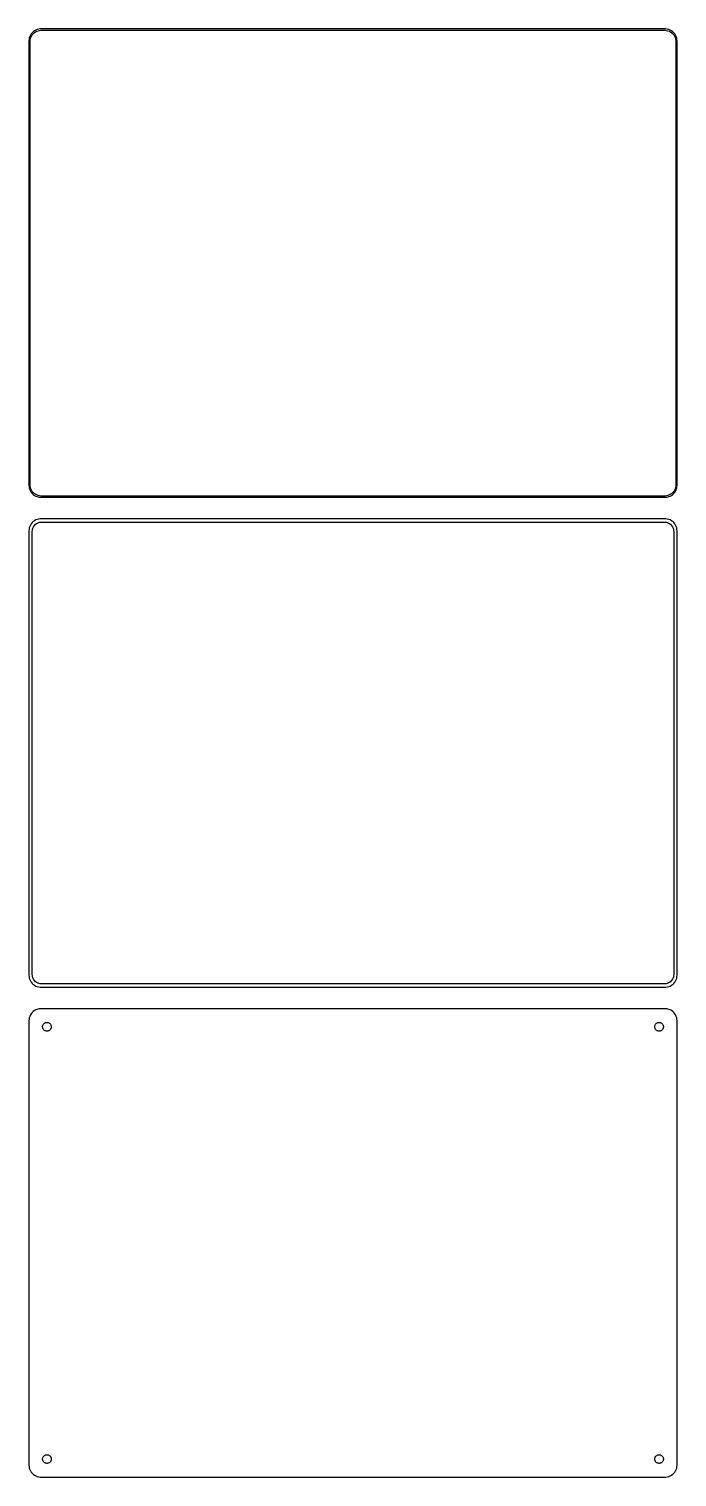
# Model space of a CAD drawing. Header units: metres. Extents: x -135 to 135, y 311 to 913.
import ezdxf

# ---------------------------------------------------------------- set-up
doc = ezdxf.new("R2010")
doc.units = ezdxf.units.M

msp = doc.modelspace()

# ---------------------------------------------------------------- linework, layer by layer
for p, q in [((-134.382, 910.909), (-134.649, 910.341)), ((-134.045, 911.439), (-134.382, 910.909)), ((-134.166, 909.999), (-133.912, 910.538)), ((-133.645, 911.923), (-134.045, 911.439)), ((-133.912, 910.538), (-133.593, 911.042)), ((-133.187, 912.353), (-133.645, 911.923)), ((-133.593, 911.042), (-133.213, 911.502)), ((-133.213, 911.502), (-132.778, 911.91)), ((-132.679, 912.722), (-133.187, 912.353)), ((-132.778, 911.91), (-132.295, 912.261)), ((-132.129, 913.024), (-132.679, 912.722)), ((-132.295, 912.261), (-131.772, 912.548)), ((-131.545, 913.255), (-132.129, 913.024)), ((-131.772, 912.548), (-131.218, 912.768)), ((-130.937, 913.411), (-131.545, 913.255)), ((-131.218, 912.768), (-130.64, 912.916)), ((-130.314, 913.49), (-130.937, 913.411)), ((-130.64, 912.916), (-130.048, 912.991)), ((130.314, 913.49), (-130.314, 913.49)), ((-130.048, 912.991), (130.048, 912.991)), ((130.048, 912.991), (130.64, 912.916)), ((130.937, 913.411), (130.314, 913.49)), ((130.64, 912.916), (131.218, 912.768)), ((131.545, 913.255), (130.937, 913.411)), ((131.218, 912.768), (131.772, 912.548)), ((132.129, 913.024), (131.545, 913.255)), ((131.772, 912.548), (132.295, 912.261)), ((132.679, 912.722), (132.129, 913.024)), ((132.295, 912.261), (132.778, 911.91)), ((133.187, 912.353), (132.679, 912.722)), ((132.778, 911.91), (133.213, 911.502)), ((133.645, 911.923), (133.187, 912.353)), ((133.213, 911.502), (133.593, 911.042)), ((133.593, 911.042), (133.912, 910.538)), ((134.045, 911.439), (133.645, 911.923)), ((133.912, 910.538), (134.166, 909.999)), ((134.382, 910.909), (134.045, 911.439)), ((134.649, 910.341), (134.382, 910.909)), ((-134.961, 909.127), (-135, 908.5)), ((-135, 908.5), (-135, 723.5)), ((-134.843, 909.743), (-134.961, 909.127)), ((-134.649, 910.341), (-134.843, 909.743)), ((-134.5, 908.25), (-134.463, 908.845)), ((-134.5, 723.75), (-134.5, 908.25)), ((-134.463, 908.845), (-134.351, 909.431)), ((-134.351, 909.431), (-134.166, 909.999)), ((134.166, 909.999), (134.351, 909.431)), ((134.351, 909.431), (134.463, 908.845)), ((134.463, 908.845), (134.5, 908.25)), ((134.5, 908.25), (134.5, 723.75)), ((134.843, 909.743), (134.649, 910.341)), ((134.961, 909.127), (134.843, 909.743)), ((135, 908.5), (134.961, 909.127)), ((135, 723.5), (135, 908.5)), ((-134.463, 723.155), (-134.5, 723.75)), ((134.5, 723.75), (134.463, 723.155)), ((-135, 723.5), (-134.961, 722.873)), ((-134.961, 722.873), (-134.843, 722.257)), ((-134.843, 722.257), (-134.649, 721.659)), ((-134.649, 721.659), (-134.382, 721.091)), ((-134.351, 722.569), (-134.463, 723.155)), ((-134.382, 721.091), (-134.045, 720.561)), ((-134.166, 722.001), (-134.351, 722.569)), ((-133.912, 721.462), (-134.166, 722.001)), ((-134.045, 720.561), (-133.645, 720.077)), ((-133.593, 720.958), (-133.912, 721.462)), ((-133.645, 720.077), (-133.187, 719.647)), ((-133.213, 720.498), (-133.593, 720.958)), ((-132.778, 720.09), (-133.213, 720.498)), ((-133.187, 719.647), (-132.679, 719.278)), ((-132.295, 719.739), (-132.778, 720.09)), ((-132.679, 719.278), (-132.129, 718.976)), ((-131.772, 719.452), (-132.295, 719.739)), ((-132.129, 718.976), (-131.545, 718.745)), ((-131.218, 719.232), (-131.772, 719.452)), ((-131.545, 718.745), (-130.937, 718.589)), ((-130.64, 719.084), (-131.218, 719.232)), ((-130.937, 718.589), (-130.314, 718.51)), ((-130.048, 719.009), (-130.64, 719.084)), ((-130.314, 718.51), (130.314, 718.51)), ((130.048, 719.009), (-130.048, 719.009)), ((130.64, 719.084), (130.048, 719.009)), ((130.314, 718.51), (130.937, 718.589)), ((131.218, 719.232), (130.64, 719.084)), ((130.937, 718.589), (131.545, 718.745)), ((131.772, 719.452), (131.218, 719.232)), ((131.545, 718.745), (132.129, 718.976)), ((132.295, 719.739), (131.772, 719.452)), ((132.129, 718.976), (132.679, 719.278)), ((132.778, 720.09), (132.295, 719.739)), ((132.679, 719.278), (133.187, 719.647)), ((133.213, 720.498), (132.778, 720.09)), ((133.187, 719.647), (133.645, 720.077)), ((133.593, 720.958), (133.213, 720.498)), ((133.912, 721.462), (133.593, 720.958)), ((133.645, 720.077), (134.045, 720.561)), ((134.166, 722.001), (133.912, 721.462)), ((134.045, 720.561), (134.382, 721.091)), ((134.351, 722.569), (134.166, 722.001)), ((134.463, 723.155), (134.351, 722.569)), ((134.382, 721.091), (134.649, 721.659)), ((134.649, 721.659), (134.843, 722.257)), ((134.843, 722.257), (134.961, 722.873)), ((134.961, 722.873), (135, 723.5)), ((-134.843, 705.743), (-134.961, 705.127)), ((-134.649, 706.341), (-134.843, 705.743)), ((-134.382, 706.909), (-134.649, 706.341)), ((-134.045, 707.439), (-134.382, 706.909)), ((-133.645, 707.923), (-134.045, 707.439)), ((-133.187, 708.353), (-133.645, 707.923)), ((-133.498, 705.212), (-133.348, 705.674)), ((-133.348, 705.674), (-133.141, 706.114)), ((-132.679, 708.722), (-133.187, 708.353)), ((-133.141, 706.114), (-132.88, 706.524)), ((-132.88, 706.524), (-132.571, 706.899)), ((-132.129, 709.024), (-132.679, 708.722)), ((-132.571, 706.899), (-132.216, 707.231)), ((-132.216, 707.231), (-131.823, 707.517)), ((-131.545, 709.255), (-132.129, 709.024)), ((-131.823, 707.517), (-131.398, 707.751)), ((-130.937, 709.411), (-131.545, 709.255)), ((-131.398, 707.751), (-130.946, 707.93)), ((-130.946, 707.93), (-130.475, 708.051)), ((-130.314, 709.49), (-130.937, 709.411)), ((-130.475, 708.051), (-129.993, 708.112)), ((130.314, 709.49), (-130.314, 709.49)), ((-129.993, 708.112), (129.993, 708.112)), ((129.993, 708.112), (130.475, 708.051)), ((130.937, 709.411), (130.314, 709.49)), ((130.475, 708.051), (130.946, 707.93)), ((131.545, 709.255), (130.937, 709.411)), ((130.946, 707.93), (131.398, 707.751)), ((131.398, 707.751), (131.823, 707.517)), ((132.129, 709.024), (131.545, 709.255)), ((131.823, 707.517), (132.216, 707.231)), ((132.679, 708.722), (132.129, 709.024)), ((132.216, 707.231), (132.571, 706.899)), ((132.571, 706.899), (132.88, 706.524)), ((133.187, 708.353), (132.679, 708.722)), ((132.88, 706.524), (133.141, 706.114)), ((133.141, 706.114), (133.348, 705.674)), ((133.645, 707.923), (133.187, 708.353)), ((133.348, 705.674), (133.498, 705.212)), ((134.045, 707.439), (133.645, 707.923)), ((134.382, 706.909), (134.045, 707.439)), ((134.649, 706.341), (134.382, 706.909)), ((134.843, 705.743), (134.649, 706.341)), ((134.961, 705.127), (134.843, 705.743)), ((-134.961, 705.127), (-135, 704.5)), ((-135, 704.5), (-135, 519.5)), ((-133.619, 704.25), (-133.589, 704.735)), ((-133.619, 519.75), (-133.619, 704.25)), ((-133.589, 704.735), (-133.498, 705.212)), ((133.498, 705.212), (133.589, 704.735)), ((133.589, 704.735), (133.619, 704.25)), ((133.619, 704.25), (133.619, 519.75)), ((135, 704.5), (134.961, 705.127)), ((135, 519.5), (135, 704.5)), ((-135, 519.5), (-134.961, 518.873)), ((-134.961, 518.873), (-134.843, 518.257)), ((-133.589, 519.265), (-133.619, 519.75)), ((-133.498, 518.788), (-133.589, 519.265)), ((-133.348, 518.326), (-133.498, 518.788)), ((133.498, 518.788), (133.348, 518.326)), ((133.589, 519.265), (133.498, 518.788)), ((133.619, 519.75), (133.589, 519.265)), ((134.843, 518.257), (134.961, 518.873)), ((134.961, 518.873), (135, 519.5)), ((-134.843, 518.257), (-134.649, 517.659)), ((-134.649, 517.659), (-134.382, 517.091)), ((-134.382, 517.091), (-134.045, 516.561)), ((-134.045, 516.561), (-133.645, 516.077)), ((-133.645, 516.077), (-133.187, 515.647)), ((-133.141, 517.886), (-133.348, 518.326)), ((-133.187, 515.647), (-132.679, 515.278)), ((-132.88, 517.476), (-133.141, 517.886)), ((-132.571, 517.101), (-132.88, 517.476)), ((-132.679, 515.278), (-132.129, 514.976)), ((-132.216, 516.769), (-132.571, 517.101)), ((-131.823, 516.483), (-132.216, 516.769)), ((-132.129, 514.976), (-131.545, 514.745)), ((-131.398, 516.249), (-131.823, 516.483)), ((-131.545, 514.745), (-130.937, 514.589)), ((-130.946, 516.07), (-131.398, 516.249)), ((-130.475, 515.949), (-130.946, 516.07)), ((-130.937, 514.589), (-130.314, 514.51)), ((-129.993, 515.888), (-130.475, 515.949)), ((-130.314, 514.51), (130.314, 514.51)), ((129.993, 515.888), (-129.993, 515.888)), ((130.475, 515.949), (129.993, 515.888)), ((130.314, 514.51), (130.937, 514.589)), ((130.946, 516.07), (130.475, 515.949)), ((130.937, 514.589), (131.545, 514.745)), ((131.398, 516.249), (130.946, 516.07)), ((131.823, 516.483), (131.398, 516.249)), ((131.545, 514.745), (132.129, 514.976)), ((132.216, 516.769), (131.823, 516.483)), ((132.129, 514.976), (132.679, 515.278)), ((132.571, 517.101), (132.216, 516.769)), ((132.88, 517.476), (132.571, 517.101)), ((132.679, 515.278), (133.187, 515.647)), ((133.141, 517.886), (132.88, 517.476)), ((133.348, 518.326), (133.141, 517.886)), ((133.187, 515.647), (133.645, 516.077)), ((133.645, 516.077), (134.045, 516.561)), ((134.045, 516.561), (134.382, 517.091)), ((134.382, 517.091), (134.649, 517.659)), ((134.649, 517.659), (134.843, 518.257)), ((-134.961, 501.127), (-135, 500.5)), ((-135, 500.5), (-135, 315.5)), ((-134.843, 501.743), (-134.961, 501.127)), ((-134.649, 502.341), (-134.843, 501.743)), ((-134.382, 502.909), (-134.649, 502.341)), ((-134.045, 503.439), (-134.382, 502.909)), ((-133.645, 503.923), (-134.045, 503.439)), ((-133.187, 504.353), (-133.645, 503.923)), ((-132.679, 504.722), (-133.187, 504.353)), ((-132.129, 505.024), (-132.679, 504.722)), ((-131.545, 505.255), (-132.129, 505.024)), ((-130.937, 505.411), (-131.545, 505.255)), ((-130.314, 505.49), (-130.937, 505.411)), ((130.314, 505.49), (-130.314, 505.49)), ((130.937, 505.411), (130.314, 505.49)), ((131.545, 505.255), (130.937, 505.411)), ((132.129, 505.024), (131.545, 505.255)), ((132.679, 504.722), (132.129, 505.024)), ((133.187, 504.353), (132.679, 504.722)), ((133.645, 503.923), (133.187, 504.353)), ((134.045, 503.439), (133.645, 503.923)), ((134.382, 502.909), (134.045, 503.439)), ((134.649, 502.341), (134.382, 502.909)), ((134.843, 501.743), (134.649, 502.341)), ((134.961, 501.127), (134.843, 501.743)), ((135, 500.5), (134.961, 501.127)), ((135, 315.5), (135, 500.5)), ((-129.3, 498), (-129.286, 498.226)), ((-129.286, 497.774), (-129.3, 498)), ((-129.286, 498.226), (-129.243, 498.448)), ((-129.243, 497.552), (-129.286, 497.774)), ((-129.243, 498.448), (-129.174, 498.663)), ((-129.174, 497.337), (-129.243, 497.552)), ((-129.174, 498.663), (-129.077, 498.867)), ((-129.077, 497.133), (-129.174, 497.337)), ((-129.077, 498.867), (-128.956, 499.058)), ((-128.956, 496.942), (-129.077, 497.133)), ((-128.956, 499.058), (-128.812, 499.232)), ((-128.812, 496.768), (-128.956, 496.942)), ((-128.812, 499.232), (-128.647, 499.387)), ((-128.647, 496.613), (-128.812, 496.768)), ((-128.647, 499.387), (-128.464, 499.52)), ((-128.464, 496.48), (-128.647, 496.613)), ((-128.464, 499.52), (-128.266, 499.629)), ((-128.266, 496.371), (-128.464, 496.48)), ((-128.266, 499.629), (-128.056, 499.712)), ((-128.056, 496.288), (-128.266, 496.371)), ((-128.056, 499.712), (-127.837, 499.768)), ((-127.837, 496.232), (-128.056, 496.288)), ((-127.837, 499.768), (-127.613, 499.796)), ((-127.613, 496.204), (-127.837, 496.232)), ((-127.613, 499.796), (-127.387, 499.796)), ((-127.387, 496.204), (-127.613, 496.204)), ((-127.387, 499.796), (-127.163, 499.768)), ((-127.163, 496.232), (-127.387, 496.204)), ((-127.163, 499.768), (-126.944, 499.712)), ((-126.944, 496.288), (-127.163, 496.232)), ((-126.944, 499.712), (-126.734, 499.629)), ((-126.734, 496.371), (-126.944, 496.288)), ((-126.734, 499.629), (-126.536, 499.52)), ((-126.536, 496.48), (-126.734, 496.371)), ((-126.536, 499.52), (-126.353, 499.387)), ((-126.353, 496.613), (-126.536, 496.48)), ((-126.353, 499.387), (-126.188, 499.232)), ((-126.188, 496.768), (-126.353, 496.613)), ((-126.188, 499.232), (-126.044, 499.058)), ((-126.044, 496.942), (-126.188, 496.768)), ((-126.044, 499.058), (-125.923, 498.867)), ((-125.923, 497.133), (-126.044, 496.942)), ((-125.923, 498.867), (-125.826, 498.663)), ((-125.826, 497.337), (-125.923, 497.133)), ((-125.826, 498.663), (-125.757, 498.448)), ((-125.757, 497.552), (-125.826, 497.337)), ((-125.757, 498.448), (-125.714, 498.226)), ((-125.714, 497.774), (-125.757, 497.552)), ((-125.714, 498.226), (-125.7, 498)), ((-125.7, 498), (-125.714, 497.774)), ((125.7, 498), (125.714, 498.226)), ((125.714, 497.774), (125.7, 498)), ((125.714, 498.226), (125.757, 498.448)), ((125.757, 497.552), (125.714, 497.774)), ((125.757, 498.448), (125.826, 498.663)), ((125.826, 497.337), (125.757, 497.552)), ((125.826, 498.663), (125.923, 498.867)), ((125.923, 497.133), (125.826, 497.337)), ((125.923, 498.867), (126.044, 499.058)), ((126.044, 496.942), (125.923, 497.133)), ((126.044, 499.058), (126.188, 499.232)), ((126.188, 496.768), (126.044, 496.942)), ((126.188, 499.232), (126.353, 499.387)), ((126.353, 496.613), (126.188, 496.768)), ((126.353, 499.387), (126.536, 499.52)), ((126.536, 496.48), (126.353, 496.613)), ((126.536, 499.52), (126.734, 499.629)), ((126.734, 496.371), (126.536, 496.48)), ((126.734, 499.629), (126.944, 499.712)), ((126.944, 496.288), (126.734, 496.371)), ((126.944, 499.712), (127.163, 499.768)), ((127.163, 496.232), (126.944, 496.288)), ((127.163, 499.768), (127.387, 499.796)), ((127.387, 496.204), (127.163, 496.232)), ((127.387, 499.796), (127.613, 499.796)), ((127.613, 496.204), (127.387, 496.204)), ((127.613, 499.796), (127.837, 499.768)), ((127.837, 496.232), (127.613, 496.204)), ((127.837, 499.768), (128.056, 499.712)), ((128.056, 496.288), (127.837, 496.232)), ((128.056, 499.712), (128.266, 499.629)), ((128.266, 496.371), (128.056, 496.288)), ((128.266, 499.629), (128.464, 499.52)), ((128.464, 496.48), (128.266, 496.371)), ((128.464, 499.52), (128.647, 499.387)), ((128.647, 496.613), (128.464, 496.48)), ((128.647, 499.387), (128.812, 499.232)), ((128.812, 496.768), (128.647, 496.613)), ((128.812, 499.232), (128.956, 499.058)), ((128.956, 496.942), (128.812, 496.768)), ((128.956, 499.058), (129.077, 498.867)), ((129.077, 497.133), (128.956, 496.942)), ((129.077, 498.867), (129.174, 498.663)), ((129.174, 497.337), (129.077, 497.133)), ((129.174, 498.663), (129.243, 498.448)), ((129.243, 497.552), (129.174, 497.337)), ((129.243, 498.448), (129.286, 498.226)), ((129.286, 497.774), (129.243, 497.552)), ((129.286, 498.226), (129.3, 498)), ((129.3, 498), (129.286, 497.774)), ((-128.464, 319.52), (-128.266, 319.629)), ((-128.266, 319.629), (-128.056, 319.712)), ((-128.056, 319.712), (-127.837, 319.768)), ((-127.837, 319.768), (-127.613, 319.796)), ((-127.613, 319.796), (-127.387, 319.796)), ((-127.387, 319.796), (-127.163, 319.768)), ((-127.163, 319.768), (-126.944, 319.712)), ((-126.944, 319.712), (-126.734, 319.629)), ((-126.734, 319.629), (-126.536, 319.52)), ((126.536, 319.52), (126.734, 319.629)), ((126.734, 319.629), (126.944, 319.712)), ((126.944, 319.712), (127.163, 319.768)), ((127.163, 319.768), (127.387, 319.796)), ((127.387, 319.796), (127.613, 319.796)), ((127.613, 319.796), (127.837, 319.768)), ((127.837, 319.768), (128.056, 319.712)), ((128.056, 319.712), (128.266, 319.629)), ((128.266, 319.629), (128.464, 319.52)), ((-135, 315.5), (-134.961, 314.873)), ((-134.961, 314.873), (-134.843, 314.257)), ((-134.843, 314.257), (-134.649, 313.659)), ((-134.649, 313.659), (-134.382, 313.091)), ((-129.3, 318), (-129.286, 318.226)), ((-129.286, 317.774), (-129.3, 318)), ((-129.286, 318.226), (-129.243, 318.448)), ((-129.243, 317.552), (-129.286, 317.774)), ((-129.243, 318.448), (-129.174, 318.663)), ((-129.174, 317.337), (-129.243, 317.552)), ((-129.174, 318.663), (-129.077, 318.867)), ((-129.077, 317.133), (-129.174, 317.337)), ((-129.077, 318.867), (-128.956, 319.058)), ((-128.956, 316.942), (-129.077, 317.133)), ((-128.956, 319.058), (-128.812, 319.232)), ((-128.812, 316.768), (-128.956, 316.942)), ((-128.812, 319.232), (-128.647, 319.387)), ((-128.647, 316.613), (-128.812, 316.768)), ((-128.647, 319.387), (-128.464, 319.52)), ((-128.464, 316.48), (-128.647, 316.613)), ((-128.266, 316.371), (-128.464, 316.48)), ((-128.056, 316.288), (-128.266, 316.371)), ((-127.837, 316.232), (-128.056, 316.288)), ((-127.613, 316.204), (-127.837, 316.232)), ((-127.387, 316.204), (-127.613, 316.204)), ((-127.163, 316.232), (-127.387, 316.204)), ((-126.944, 316.288), (-127.163, 316.232)), ((-126.734, 316.371), (-126.944, 316.288)), ((-126.536, 316.48), (-126.734, 316.371)), ((-126.536, 319.52), (-126.353, 319.387)), ((-126.353, 316.613), (-126.536, 316.48)), ((-126.353, 319.387), (-126.188, 319.232)), ((-126.188, 316.768), (-126.353, 316.613)), ((-126.188, 319.232), (-126.044, 319.058)), ((-126.044, 316.942), (-126.188, 316.768)), ((-126.044, 319.058), (-125.923, 318.867)), ((-125.923, 317.133), (-126.044, 316.942)), ((-125.923, 318.867), (-125.826, 318.663)), ((-125.826, 317.337), (-125.923, 317.133)), ((-125.826, 318.663), (-125.757, 318.448)), ((-125.757, 317.552), (-125.826, 317.337)), ((-125.757, 318.448), (-125.714, 318.226)), ((-125.714, 317.774), (-125.757, 317.552)), ((-125.714, 318.226), (-125.7, 318)), ((-125.7, 318), (-125.714, 317.774)), ((125.7, 318), (125.714, 318.226)), ((125.714, 317.774), (125.7, 318)), ((125.714, 318.226), (125.757, 318.448)), ((125.757, 317.552), (125.714, 317.774)), ((125.757, 318.448), (125.826, 318.663)), ((125.826, 317.337), (125.757, 317.552)), ((125.826, 318.663), (125.923, 318.867)), ((125.923, 317.133), (125.826, 317.337)), ((125.923, 318.867), (126.044, 319.058)), ((126.044, 316.942), (125.923, 317.133)), ((126.044, 319.058), (126.188, 319.232)), ((126.188, 316.768), (126.044, 316.942)), ((126.188, 319.232), (126.353, 319.387)), ((126.353, 316.613), (126.188, 316.768)), ((126.353, 319.387), (126.536, 319.52)), ((126.536, 316.48), (126.353, 316.613)), ((126.734, 316.371), (126.536, 316.48)), ((126.944, 316.288), (126.734, 316.371)), ((127.163, 316.232), (126.944, 316.288)), ((127.387, 316.204), (127.163, 316.232)), ((127.613, 316.204), (127.387, 316.204)), ((127.837, 316.232), (127.613, 316.204)), ((128.056, 316.288), (127.837, 316.232)), ((128.266, 316.371), (128.056, 316.288)), ((128.464, 316.48), (128.266, 316.371)), ((128.464, 319.52), (128.647, 319.387)), ((128.647, 316.613), (128.464, 316.48)), ((128.647, 319.387), (128.812, 319.232)), ((128.812, 316.768), (128.647, 316.613)), ((128.812, 319.232), (128.956, 319.058)), ((128.956, 316.942), (128.812, 316.768)), ((128.956, 319.058), (129.077, 318.867)), ((129.077, 317.133), (128.956, 316.942)), ((129.077, 318.867), (129.174, 318.663)), ((129.174, 317.337), (129.077, 317.133)), ((129.174, 318.663), (129.243, 318.448)), ((129.243, 317.552), (129.174, 317.337)), ((129.243, 318.448), (129.286, 318.226)), ((129.286, 317.774), (129.243, 317.552)), ((129.286, 318.226), (129.3, 318)), ((129.3, 318), (129.286, 317.774)), ((134.382, 313.091), (134.649, 313.659)), ((134.649, 313.659), (134.843, 314.257)), ((134.843, 314.257), (134.961, 314.873)), ((134.961, 314.873), (135, 315.5)), ((-134.382, 313.091), (-134.045, 312.561)), ((-134.045, 312.561), (-133.645, 312.077)), ((-133.645, 312.077), (-133.187, 311.647)), ((-133.187, 311.647), (-132.679, 311.278)), ((-132.679, 311.278), (-132.129, 310.976)), ((-132.129, 310.976), (-131.545, 310.745)), ((-131.545, 310.745), (-130.937, 310.589)), ((-130.937, 310.589), (-130.314, 310.51)), ((-130.314, 310.51), (130.314, 310.51)), ((130.314, 310.51), (130.937, 310.589)), ((130.937, 310.589), (131.545, 310.745)), ((131.545, 310.745), (132.129, 310.976)), ((132.129, 310.976), (132.679, 311.278)), ((132.679, 311.278), (133.187, 311.647)), ((133.187, 311.647), (133.645, 312.077)), ((133.645, 312.077), (134.045, 312.561)), ((134.045, 312.561), (134.382, 313.091))]:
    msp.add_line(p, q)

doc.saveas('drawing.dxf')
